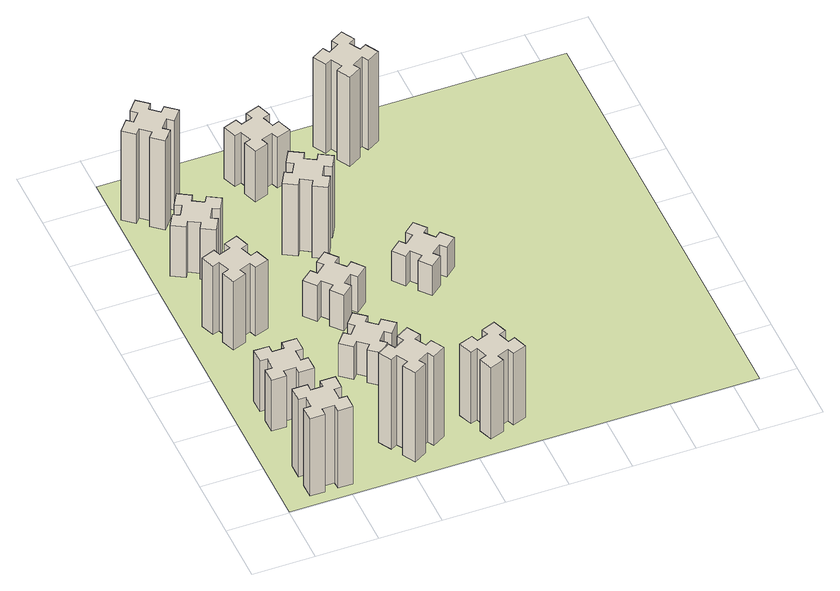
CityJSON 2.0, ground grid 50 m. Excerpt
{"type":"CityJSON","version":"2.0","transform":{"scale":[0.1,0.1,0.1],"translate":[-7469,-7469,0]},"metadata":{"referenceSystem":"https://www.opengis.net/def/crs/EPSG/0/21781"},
"CityObjects":{
"building1":{"type":"Building","attributes":{"class":"1000","function":"1000","usage":"1000","yearOfConstruction":2016,"roofType":"1000","measuredHeight":78,"storeysAboveGround":30,"storeysBelowGround":0},"geometry":[{"type":"Solid","lod":"1","boundaries":[[[[0,1,2,3,4,5,6,7,8,9,10,11,12,13,14,15,16,17,18,19]],[[17,16,20,21]],[[16,15,22,20]],[[15,14,23,22]],[[14,13,24,23]],[[13,12,25,24]],[[12,11,26,25]],[[11,10,27,26]],[[10,9,28,27]],[[9,8,29,28]],[[8,7,30,29]],[[7,6,31,30]],[[6,5,32,31]],[[5,4,33,32]],[[4,3,34,33]],[[3,2,35,34]],[[2,1,36,35]],[[1,0,37,36]],[[0,19,38,37]],[[19,18,39,38]],[[18,17,21,39]],[[24,25,26,27,28,29,30,31,32,33,34,35,36,37,38,39,21,20,22,23]]]]}]},
"building2":{"type":"Building","attributes":{"class":"1000","function":"1000","usage":"1000","yearOfConstruction":2016,"roofType":"1000","measuredHeight":51,"storeysAboveGround":30,"storeysBelowGround":0},"geometry":[{"type":"Solid","lod":"1","boundaries":[[[[40,41,42,43,44,45,46,47,48,49,50,51,52,53,54,55,56,57,58,59]],[[57,56,60,61]],[[56,55,62,60]],[[55,54,63,62]],[[54,53,64,63]],[[53,52,65,64]],[[52,51,66,65]],[[51,50,67,66]],[[50,49,68,67]],[[49,48,69,68]],[[48,47,70,69]],[[47,46,71,70]],[[46,45,72,71]],[[45,44,73,72]],[[44,43,74,73]],[[43,42,75,74]],[[42,41,76,75]],[[41,40,77,76]],[[40,59,78,77]],[[59,58,79,78]],[[58,57,61,79]],[[64,65,66,67,68,69,70,71,72,73,74,75,76,77,78,79,61,60,62,63]]]]}]},
"building3":{"type":"Building","attributes":{"class":"1000","function":"1000","usage":"1000","yearOfConstruction":2016,"roofType":"1000","measuredHeight":69,"storeysAboveGround":30,"storeysBelowGround":0},"geometry":[{"type":"Solid","lod":"1","boundaries":[[[[80,81,82,83,84,85,86,87,88,89,90,91,92,93,94,95,96,97,98,99]],[[97,96,100,101]],[[96,95,102,100]],[[95,94,103,102]],[[94,93,104,103]],[[93,92,105,104]],[[92,91,106,105]],[[91,90,107,106]],[[90,89,108,107]],[[89,88,109,108]],[[88,87,110,109]],[[87,86,111,110]],[[86,85,112,111]],[[85,84,113,112]],[[84,83,114,113]],[[83,82,115,114]],[[82,81,116,115]],[[81,80,117,116]],[[80,99,118,117]],[[99,98,119,118]],[[98,97,101,119]],[[104,105,106,107,108,109,110,111,112,113,114,115,116,117,118,119,101,100,102,103]]]]}]},
"building4":{"type":"Building","attributes":{"class":"1000","function":"1000","usage":"1000","yearOfConstruction":2016,"roofType":"1000","measuredHeight":51,"storeysAboveGround":30,"storeysBelowGround":0},"geometry":[{"type":"Solid","lod":"1","boundaries":[[[[120,121,122,123,124,125,126,127,128,129,130,131,132,133,134,135,136,137,138,139]],[[137,136,140,141]],[[136,135,142,140]],[[135,134,143,142]],[[134,133,144,143]],[[133,132,145,144]],[[132,131,146,145]],[[131,130,147,146]],[[130,129,148,147]],[[129,128,149,148]],[[128,127,150,149]],[[127,126,151,150]],[[126,125,152,151]],[[125,124,153,152]],[[124,123,154,153]],[[123,122,155,154]],[[122,121,156,155]],[[121,120,157,156]],[[120,139,158,157]],[[139,138,159,158]],[[138,137,141,159]],[[144,145,146,147,148,149,150,151,152,153,154,155,156,157,158,159,141,140,142,143]]]]}]},
"building5":{"type":"Building","attributes":{"class":"1000","function":"1000","usage":"1000","yearOfConstruction":2016,"roofType":"1000","measuredHeight":90,"storeysAboveGround":30,"storeysBelowGround":0},"geometry":[{"type":"Solid","lod":"1","boundaries":[[[[160,161,162,163,164,165,166,167,168,169,170,171,172,173,174,175,176,177,178,179]],[[177,176,180,181]],[[176,175,182,180]],[[175,174,183,182]],[[174,173,184,183]],[[173,172,185,184]],[[172,171,186,185]],[[171,170,187,186]],[[170,169,188,187]],[[169,168,189,188]],[[168,167,190,189]],[[167,166,191,190]],[[166,165,192,191]],[[165,164,193,192]],[[164,163,194,193]],[[163,162,195,194]],[[162,161,196,195]],[[161,160,197,196]],[[160,179,198,197]],[[179,178,199,198]],[[178,177,181,199]],[[184,185,186,187,188,189,190,191,192,193,194,195,196,197,198,199,181,180,182,183]]]]}]},
"building6":{"type":"Building","attributes":{"class":"1000","function":"1000","usage":"1000","yearOfConstruction":2016,"roofType":"1000","measuredHeight":90,"storeysAboveGround":30,"storeysBelowGround":0},"geometry":[{"type":"Solid","lod":"1","boundaries":[[[[200,201,202,203,204,205,206,207,208,209,210,211,212,213,214,215,216,217,218,219]],[[217,216,220,221]],[[216,215,222,220]],[[215,214,223,222]],[[214,213,224,223]],[[213,212,225,224]],[[212,211,226,225]],[[211,210,227,226]],[[210,209,228,227]],[[209,208,229,228]],[[208,207,230,229]],[[207,206,231,230]],[[206,205,232,231]],[[205,204,233,232]],[[204,203,234,233]],[[203,202,235,234]],[[202,201,236,235]],[[201,200,237,236]],[[200,219,238,237]],[[219,218,239,238]],[[218,217,221,239]],[[224,225,226,227,228,229,230,231,232,233,234,235,236,237,238,239,221,220,222,223]]]]}]},
"building7":{"type":"Building","attributes":{"class":"1000","function":"1000","usage":"1000","yearOfConstruction":2016,"roofType":"1000","measuredHeight":33,"storeysAboveGround":30,"storeysBelowGround":0},"geometry":[{"type":"Solid","lod":"1","boundaries":[[[[240,241,242,243,244,245,246,247,248,249,250,251,252,253,254,255,256,257,258,259]],[[257,256,260,261]],[[256,255,262,260]],[[255,254,263,262]],[[254,253,264,263]],[[253,252,265,264]],[[252,251,266,265]],[[251,250,267,266]],[[250,249,268,267]],[[249,248,269,268]],[[248,247,270,269]],[[247,246,271,270]],[[246,245,272,271]],[[245,244,273,272]],[[244,243,274,273]],[[243,242,275,274]],[[242,241,276,275]],[[241,240,277,276]],[[240,259,278,277]],[[259,258,279,278]],[[258,257,261,279]],[[264,265,266,267,268,269,270,271,272,273,274,275,276,277,278,279,261,260,262,263]]]]}]},
"building8":{"type":"Building","attributes":{"class":"1000","function":"1000","usage":"1000","yearOfConstruction":2016,"roofType":"1000","measuredHeight":36,"storeysAboveGround":30,"storeysBelowGround":0},"geometry":[{"type":"Solid","lod":"1","boundaries":[[[[280,281,282,283,284,285,286,287,288,289,290,291,292,293,294,295,296,297,298,299]],[[297,296,300,301]],[[296,295,302,300]],[[295,294,303,302]],[[294,293,304,303]],[[293,292,305,304]],[[292,291,306,305]],[[291,290,307,306]],[[290,289,308,307]],[[289,288,309,308]],[[288,287,310,309]],[[287,286,311,310]],[[286,285,312,311]],[[285,284,313,312]],[[284,283,314,313]],[[283,282,315,314]],[[282,281,316,315]],[[281,280,317,316]],[[280,299,318,317]],[[299,298,319,318]],[[298,297,301,319]],[[304,305,306,307,308,309,310,311,312,313,314,315,316,317,318,319,301,300,302,303]]]]}]},
"building9":{"type":"Building","attributes":{"class":"1000","function":"1000","usage":"1000","yearOfConstruction":2016,"roofType":"1000","measuredHeight":72,"storeysAboveGround":30,"storeysBelowGround":0},"geometry":[{"type":"Solid","lod":"1","boundaries":[[[[320,321,322,323,324,325,326,327,328,329,330,331,332,333,334,335,336,337,338,339]],[[337,336,340,341]],[[336,335,342,340]],[[335,334,343,342]],[[334,333,344,343]],[[333,332,345,344]],[[332,331,346,345]],[[331,330,347,346]],[[330,329,348,347]],[[329,328,349,348]],[[328,327,350,349]],[[327,326,351,350]],[[326,325,352,351]],[[325,324,353,352]],[[324,323,354,353]],[[323,322,355,354]],[[322,321,356,355]],[[321,320,357,356]],[[320,339,358,357]],[[339,338,359,358]],[[338,337,341,359]],[[344,345,346,347,348,349,350,351,352,353,354,355,356,357,358,359,341,340,342,343]]]]}]},
"building10":{"type":"Building","attributes":{"class":"1000","function":"1000","usage":"1000","yearOfConstruction":2016,"roofType":"1000","measuredHeight":72,"storeysAboveGround":30,"storeysBelowGround":0},"geometry":[{"type":"Solid","lod":"1","boundaries":[[[[360,361,362,363,364,365,366,367,368,369,370,371,372,373,374,375,376,377,378,379]],[[377,376,380,381]],[[376,375,382,380]],[[375,374,383,382]],[[374,373,384,383]],[[373,372,385,384]],[[372,371,386,385]],[[371,370,387,386]],[[370,369,388,387]],[[369,368,389,388]],[[368,367,390,389]],[[367,366,391,390]],[[366,365,392,391]],[[365,364,393,392]],[[364,363,394,393]],[[363,362,395,394]],[[362,361,396,395]],[[361,360,397,396]],[[360,379,398,397]],[[379,378,399,398]],[[378,377,381,399]],[[384,385,386,387,388,389,390,391,392,393,394,395,396,397,398,399,381,380,382,383]]]]}]},
"building11":{"type":"Building","attributes":{"class":"1000","function":"1000","usage":"1000","yearOfConstruction":2016,"roofType":"1000","measuredHeight":51,"storeysAboveGround":30,"storeysBelowGround":0},"geometry":[{"type":"Solid","lod":"1","boundaries":[[[[400,401,402,403,404,405,406,407,408,409,410,411,412,413,414,415,416,417,418,419]],[[417,416,420,421]],[[416,415,422,420]],[[415,414,423,422]],[[414,413,424,423]],[[413,412,425,424]],[[412,411,426,425]],[[411,410,427,426]],[[410,409,428,427]],[[409,408,429,428]],[[408,407,430,429]],[[407,406,431,430]],[[406,405,432,431]],[[405,404,433,432]],[[404,403,434,433]],[[403,402,435,434]],[[402,401,436,435]],[[401,400,437,436]],[[400,419,438,437]],[[419,418,439,438]],[[418,417,421,439]],[[424,425,426,427,428,429,430,431,432,433,434,435,436,437,438,439,421,420,422,423]]]]}]},
"building12":{"type":"Building","attributes":{"class":"1000","function":"1000","usage":"1000","yearOfConstruction":2016,"roofType":"1000","measuredHeight":30,"storeysAboveGround":30,"storeysBelowGround":0},"geometry":[{"type":"Solid","lod":"1","boundaries":[[[[440,441,442,443,444,445,446,447,448,449,450,451,452,453,454,455,456,457,458,459]],[[457,456,460,461]],[[456,455,462,460]],[[455,454,463,462]],[[454,453,464,463]],[[453,452,465,464]],[[452,451,466,465]],[[451,450,467,466]],[[450,449,468,467]],[[449,448,469,468]],[[448,447,470,469]],[[447,446,471,470]],[[446,445,472,471]],[[445,444,473,472]],[[444,443,474,473]],[[443,442,475,474]],[[442,441,476,475]],[[441,440,477,476]],[[440,459,478,477]],[[459,458,479,478]],[[458,457,461,479]],[[464,465,466,467,468,469,470,471,472,473,474,475,476,477,478,479,461,460,462,463]]]]}]},
"building13":{"type":"Building","attributes":{"class":"1000","function":"1000","usage":"1000","yearOfConstruction":2016,"roofType":"1000","measuredHeight":90,"storeysAboveGround":30,"storeysBelowGround":0},"geometry":[{"type":"Solid","lod":"1","boundaries":[[[[480,481,482,483,484,485,486,487,488,489,490,491,492,493,494,495,496,497,498,499]],[[497,496,500,501]],[[496,495,502,500]],[[495,494,503,502]],[[494,493,504,503]],[[493,492,505,504]],[[492,491,506,505]],[[491,490,507,506]],[[490,489,508,507]],[[489,488,509,508]],[[488,487,510,509]],[[487,486,511,510]],[[486,485,512,511]],[[485,484,513,512]],[[484,483,514,513]],[[483,482,515,514]],[[482,481,516,515]],[[481,480,517,516]],[[480,499,518,517]],[[499,498,519,518]],[[498,497,501,519]],[[504,505,506,507,508,509,510,511,512,513,514,515,516,517,518,519,501,500,502,503]]]]}]},
"landuse1":{"type":"LandUse","attributes":{"name":"plot1","function":"1010"},"geometry":[{"type":"MultiSurface","lod":"1","boundaries":[[[520,521,522,523]]]}]}
},
"vertices":[
[265,325,0],[265,225,0],[205,225,0],[205,105,0],[325,105,0],[325,165,0],[425,165,0],[425,105,0],[545,105,0],[545,225,0],[485,225,0],[485,325,0],[545,325,0],[545,445,0],[425,445,0],[425,385,0],[325,385,0],[325,445,0],[205,445,0],[205,325,0],[325,385,780],[325,445,780],[425,385,780],[425,445,780],[545,445,780],[545,325,780],[485,325,780],[485,225,780],[545,225,780],[545,105,780],[425,105,780],[425,165,780],[325,165,780],[325,105,780],[205,105,780],[205,225,780],[265,225,780],[265,325,780],[205,325,780],[205,445,780],
[265,1065,0],[265,965,0],[205,965,0],[205,845,0],[325,845,0],[325,905,0],[425,905,0],[425,845,0],[545,845,0],[545,965,0],[485,965,0],[485,1065,0],[545,1065,0],[545,1185,0],[425,1185,0],[425,1125,0],[325,1125,0],[325,1185,0],[205,1185,0],[205,1065,0],[325,1125,510],[325,1185,510],[425,1125,510],[425,1185,510],[545,1185,510],[545,1065,510],[485,1065,510],[485,965,510],[545,965,510],[545,845,510],[425,845,510],[425,905,510],[325,905,510],[325,845,510],[205,845,510],[205,965,510],[265,965,510],[265,1065,510],[205,1065,510],[205,1185,510],
[366,1835,0],[460,1869,0],[480,1813,0],[593,1854,0],[552,1967,0],[496,1946,0],[462,2040,0],[518,2060,0],[477,2173,0],[364,2132,0],[385,2076,0],[291,2042,0],[270,2098,0],[157,2057,0],[199,1944,0],[255,1965,0],[289,1871,0],[233,1850,0],[274,1737,0],[387,1779,0],[289,1871,690],[233,1850,690],[255,1965,690],[199,1944,690],[157,2057,690],[270,2098,690],[291,2042,690],[385,2076,690],[364,2132,690],[477,2173,690],[518,2060,690],[462,2040,690],[496,1946,690],[552,1967,690],[593,1854,690],[480,1813,690],[460,1869,690],[366,1835,690],[387,1779,690],[274,1737,690],
[446,2597,0],[496,2684,0],[548,2654,0],[608,2758,0],[504,2818,0],[474,2766,0],[387,2816,0],[417,2868,0],[313,2928,0],[253,2824,0],[305,2794,0],[255,2707,0],[203,2737,0],[143,2633,0],[247,2573,0],[277,2625,0],[364,2575,0],[334,2523,0],[438,2463,0],[498,2567,0],[364,2575,510],[334,2523,510],[277,2625,510],[247,2573,510],[143,2633,510],[203,2737,510],[255,2707,510],[305,2794,510],[253,2824,510],[313,2928,510],[417,2868,510],[387,2816,510],[474,2766,510],[504,2818,510],[608,2758,510],[548,2654,510],[496,2684,510],[446,2597,510],[498,2567,510],[438,2463,510],
[1127,255,0],[1214,305,0],[1244,253,0],[1348,313,0],[1288,417,0],[1236,387,0],[1186,474,0],[1238,504,0],[1178,608,0],[1074,548,0],[1104,496,0],[1017,446,0],[987,498,0],[883,438,0],[943,334,0],[995,364,0],[1045,277,0],[993,247,0],[1053,143,0],[1157,203,0],[1045,277,900],[993,247,900],[995,364,900],[943,334,900],[883,438,900],[987,498,900],[1017,446,900],[1104,496,900],[1074,548,900],[1178,608,900],[1238,504,900],[1186,474,900],[1236,387,900],[1288,417,900],[1348,313,900],[1244,253,900],[1214,305,900],[1127,255,900],[1157,203,900],[1053,143,900],
[384,3387,0],[308,3452,0],[346,3498,0],[254,3575,0],[177,3483,0],[223,3444,0],[159,3368,0],[113,3406,0],[36,3314,0],[128,3237,0],[166,3283,0],[243,3219,0],[204,3173,0],[296,3096,0],[373,3188,0],[327,3226,0],[392,3303,0],[438,3264,0],[515,3356,0],[423,3433,0],[392,3303,900],[438,3264,900],[327,3226,900],[373,3188,900],[296,3096,900],[204,3173,900],[243,3219,900],[166,3283,900],[128,3237,900],[36,3314,900],[113,3406,900],[159,3368,900],[223,3444,900],[177,3483,900],[254,3575,900],[346,3498,900],[308,3452,900],[384,3387,900],[423,3433,900],[515,3356,900],
[1224,1267,0],[1148,1332,0],[1186,1378,0],[1094,1455,0],[1017,1363,0],[1063,1324,0],[999,1248,0],[953,1286,0],[876,1194,0],[968,1117,0],[1006,1163,0],[1083,1099,0],[1044,1053,0],[1136,976,0],[1213,1068,0],[1167,1106,0],[1232,1183,0],[1278,1144,0],[1355,1236,0],[1263,1313,0],[1232,1183,330],[1278,1144,330],[1167,1106,330],[1213,1068,330],[1136,976,330],[1044,1053,330],[1083,1099,330],[1006,1163,330],[968,1117,330],[876,1194,330],[953,1286,330],[999,1248,330],[1063,1324,330],[1017,1363,330],[1094,1455,330],[1186,1378,330],[1148,1332,330],[1224,1267,330],[1263,1313,330],[1355,1236,330],
[1083,1972,0],[1006,1907,0],[968,1953,0],[876,1876,0],[953,1784,0],[999,1823,0],[1063,1746,0],[1017,1708,0],[1094,1616,0],[1186,1693,0],[1148,1739,0],[1224,1803,0],[1263,1757,0],[1355,1834,0],[1278,1926,0],[1232,1888,0],[1167,1964,0],[1213,2003,0],[1136,2095,0],[1044,2018,0],[1167,1964,360],[1213,2003,360],[1232,1888,360],[1278,1926,360],[1355,1834,360],[1263,1757,360],[1224,1803,360],[1148,1739,360],[1186,1693,360],[1094,1616,360],[1017,1708,360],[1063,1746,360],[999,1823,360],[953,1784,360],[876,1876,360],[968,1953,360],[1006,1907,360],[1083,1972,360],[1044,2018,360],[1136,2095,360],
[1765,496,0],[1671,462,0],[1650,518,0],[1537,477,0],[1579,364,0],[1635,385,0],[1669,291,0],[1613,270,0],[1654,157,0],[1767,199,0],[1746,255,0],[1840,289,0],[1860,233,0],[1973,274,0],[1932,387,0],[1876,366,0],[1842,460,0],[1898,480,0],[1857,593,0],[1744,552,0],[1842,460,720],[1898,480,720],[1876,366,720],[1932,387,720],[1973,274,720],[1860,233,720],[1840,289,720],[1746,255,720],[1767,199,720],[1654,157,720],[1613,270,720],[1669,291,720],[1635,385,720],[1579,364,720],[1537,477,720],[1650,518,720],[1671,462,720],[1765,496,720],[1744,552,720],[1857,593,720],
[1314,2666,0],[1227,2716,0],[1257,2768,0],[1153,2828,0],[1093,2724,0],[1145,2694,0],[1095,2607,0],[1043,2637,0],[983,2533,0],[1087,2473,0],[1117,2525,0],[1204,2475,0],[1174,2423,0],[1278,2363,0],[1338,2467,0],[1286,2497,0],[1336,2584,0],[1388,2554,0],[1448,2658,0],[1344,2718,0],[1336,2584,720],[1388,2554,720],[1286,2497,720],[1338,2467,720],[1278,2363,720],[1174,2423,720],[1204,2475,720],[1117,2525,720],[1087,2473,720],[983,2533,720],[1043,2637,720],[1095,2607,720],[1145,2694,720],[1093,2724,720],[1153,2828,720],[1257,2768,720],[1227,2716,720],[1314,2666,720],[1344,2718,720],[1448,2658,720],
[1125,3456,0],[1031,3422,0],[1010,3478,0],[897,3437,0],[939,3324,0],[995,3345,0],[1029,3251,0],[973,3230,0],[1014,3117,0],[1127,3159,0],[1106,3215,0],[1200,3249,0],[1220,3193,0],[1333,3234,0],[1292,3347,0],[1236,3326,0],[1202,3420,0],[1258,3440,0],[1217,3553,0],[1104,3512,0],[1202,3420,510],[1258,3440,510],[1236,3326,510],[1292,3347,510],[1333,3234,510],[1220,3193,510],[1200,3249,510],[1106,3215,510],[1127,3159,510],[1014,3117,510],[973,3230,510],[1029,3251,510],[995,3345,510],[939,3324,510],[897,3437,510],[1010,3478,510],[1031,3422,510],[1125,3456,510],[1104,3512,510],[1217,3553,510],
[1972,1988,0],[1907,2064,0],[1953,2103,0],[1876,2195,0],[1784,2118,0],[1823,2072,0],[1746,2007,0],[1708,2053,0],[1616,1976,0],[1693,1884,0],[1739,1923,0],[1803,1846,0],[1757,1808,0],[1834,1716,0],[1926,1793,0],[1888,1839,0],[1964,1903,0],[2003,1857,0],[2095,1934,0],[2018,2026,0],[1964,1903,300],[2003,1857,300],[1888,1839,300],[1926,1793,300],[1834,1716,300],[1757,1808,300],[1803,1846,300],[1739,1923,300],[1693,1884,300],[1616,1976,300],[1708,2053,300],[1746,2007,300],[1823,2072,300],[1784,2118,300],[1876,2195,300],[1953,2103,300],[1907,2064,300],[1972,1988,300],[2018,2026,300],[2095,1934,300],
[1844,3556,0],[1757,3506,0],[1727,3558,0],[1623,3498,0],[1683,3394,0],[1735,3424,0],[1785,3337,0],[1733,3307,0],[1793,3203,0],[1897,3263,0],[1867,3315,0],[1954,3365,0],[1984,3313,0],[2088,3373,0],[2028,3477,0],[1976,3447,0],[1926,3534,0],[1978,3564,0],[1918,3668,0],[1814,3608,0],[1926,3534,900],[1978,3564,900],[1976,3447,900],[2028,3477,900],[2088,3373,900],[1984,3313,900],[1954,3365,900],[1867,3315,900],[1897,3263,900],[1793,3203,900],[1733,3307,900],[1785,3337,900],[1735,3424,900],[1683,3394,900],[1623,3498,900],[1727,3558,900],[1757,3506,900],[1844,3556,900],[1814,3608,900],[1918,3668,900],
[5,3705,0],[3705,3705,0],[3705,5,0],[5,5,0]
]}
